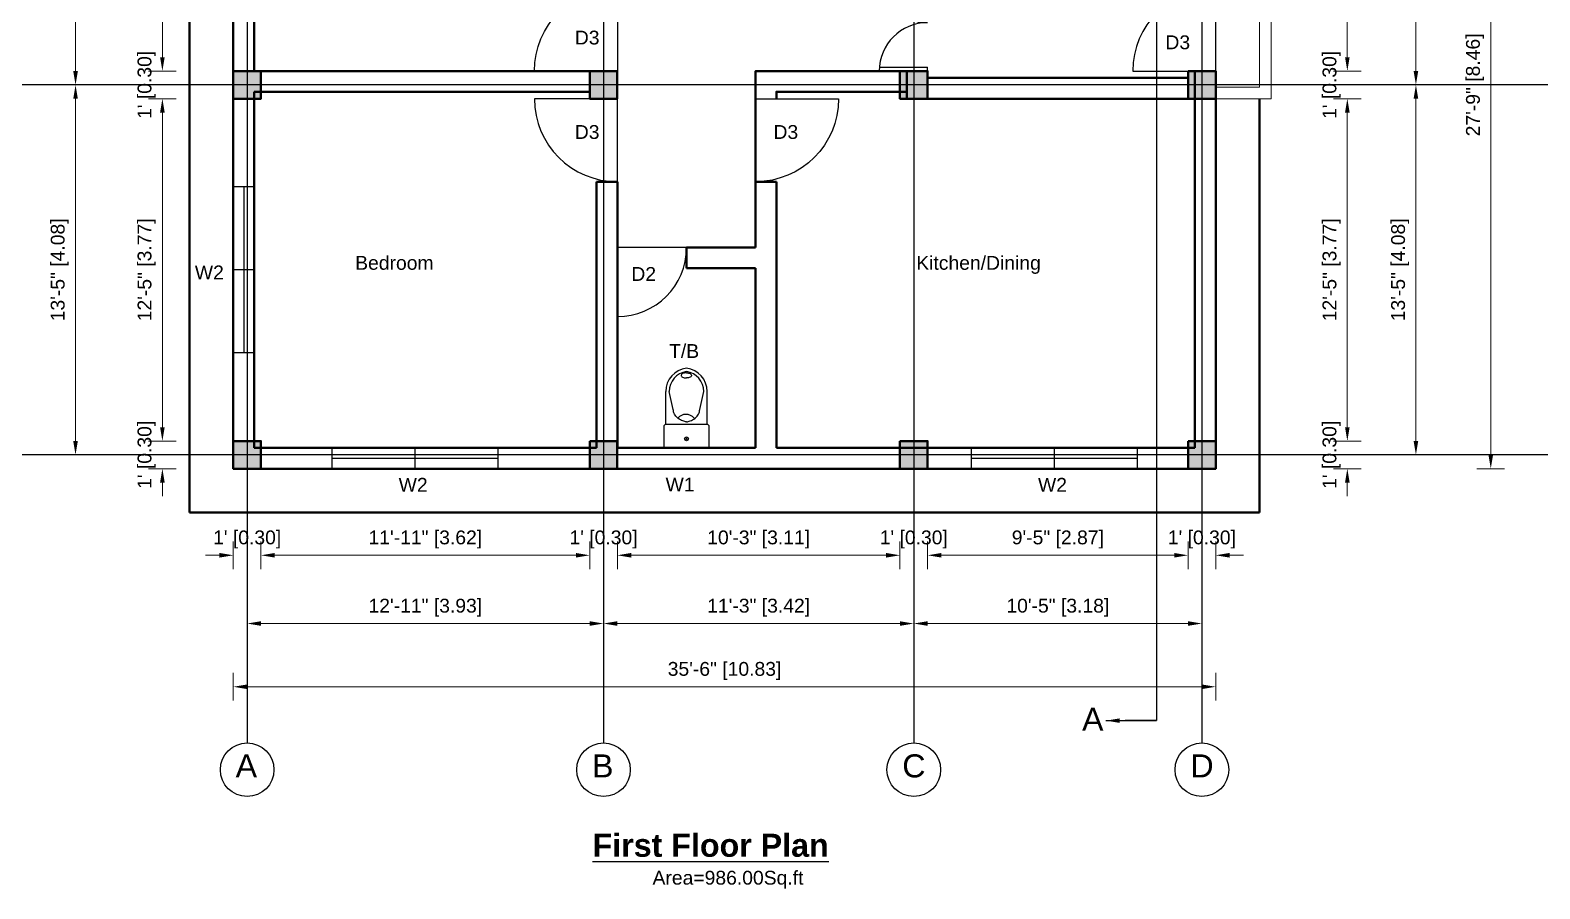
# Model space of a CAD drawing. Header units: feet. Extents: x 28652 to 66086, y -6769 to -640.
# Drawn here: x 45608 to 46263, y -1691 to -1319 of the extents above; entities that cross this region are included whole.
import ezdxf

# ---------------------------------------------------------------- set-up
doc = ezdxf.new("R2010")
doc.units = ezdxf.units.FT
doc.header["$LTSCALE"] = 50
doc.header["$MEASUREMENT"] = 0
doc.header["$PDMODE"] = 34
doc.linetypes.add('CENTER', pattern=[2, 1.25, -0.25, 0.25, -0.25])
for name, color, linetype in [('CL', 253, 'CENTER'), ('Door & Windows', 92, 'Continuous'), ('Hatch', 30, 'Continuous'), ('Section', 4, 'Continuous'), ('Text', 7, 'Continuous'), ('Utensils', 35, 'Continuous')]:
    doc.layers.add(name, color=color, linetype=linetype)
for name, color, linetype, lineweight in [('COLUMN', 145, 'Continuous', 40), ('DIMENSION', 142, 'Continuous', 13), ('stair', 140, 'Continuous', 18), ('wall', 6, 'Continuous', 40)]:
    doc.layers.add(name, color=color, linetype=linetype, lineweight=lineweight)
doc.styles.add('1@100', font='arial.ttf', dxfattribs={"height": 6})
doc.styles.add('1@1000', font='arial.ttf', dxfattribs={"height": 60})
doc.styles.add('dimension', font='arial.ttf')
doc.dimstyles.new('1@100', dxfattribs={"dimscale": 0.1, "dimtxt": 60, "dimasz": 60, "dimexe": 60, "dimexo": 0, "dimgap": 30, "dimtad": 1, "dimdec": 0, "dimzin": 0, "dimdsep": 46, "dimlunit": 4, "dimtxsty": 'dimension', "dimcen": 0, "dimclrd": 256, "dimclre": 256, "dimclrt": 256, "dimadec": 0, "dimazin": 0, "dimtfac": 1, "dimtdec": 0, "dimtix": 1, "dimtofl": 0, "dimtmove": 0, "dimatfit": 3, "dimfxl": 60, "dimfxlon": 1, "dimtfillclr": 256, "dimtolj": 1, "dimtzin": 0, "dimlwd": -1, "dimlwe": -1, "dimarcsym": 0})

# ---------------------------------------------------------------- blocks, each defined once
blk = doc.blocks.new('column')
at = {"layer": 'Hatch'}
h = blk.add_hatch(color=256, dxfattribs=at)
h.dxf.hatch_style = 1
h.paths.add_polyline_path([(5267.64, 489.18), (5279.64, 489.18), (5279.64, 501.18), (5267.64, 501.18)])
at = {"layer": 'COLUMN'}
blk.add_lwpolyline([(5267.64, 501.18), (5279.64, 501.18), (5279.64, 489.18), (5267.64, 489.18)], close=True, dxfattribs=at)
blk = doc.blocks.new('*D215')
at = {"layer": 'Defpoints', "color": 0, "transparency": 16777216}
for p in [(45665.56, -1496.94), (45696.34, -1496.94), (45696.34, -1508.94)]:
    blk.add_point(p, dxfattribs=at)
at = {"layer": 'DIMENSION', "transparency": 16777216}
for p, q in [((45665.56, -1490.94), (45665.56, -1484.94)), ((45671.56, -1496.94), (45659.56, -1496.94)), ((45671.56, -1508.94), (45659.56, -1508.94)), ((45665.56, -1514.94), (45665.56, -1520.94))]:
    blk.add_line(p, q, dxfattribs=at)
for points in [[(45664.56, -1490.94), (45666.56, -1490.94), (45665.56, -1496.94)], [(45664.56, -1514.94), (45666.56, -1514.94), (45665.56, -1508.94)]]:
    blk.add_solid(points, dxfattribs=at)
at = {"layer": 'DIMENSION', "transparency": 16777216, "insert": (45658.71, -1502.94), "char_height": 6, "attachment_point": 5, "rotation": 90, "style": 'dimension'}
blk.add_mtext("\\A1;1' [0.30]", dxfattribs=at)
blk = doc.blocks.new('*D216')
at = {"layer": 'Defpoints', "color": 0, "transparency": 16777216}
for p in [(45665.56, -1348.41), (45696.34, -1348.41), (45696.34, -1496.94)]:
    blk.add_point(p, dxfattribs=at)
at = {"layer": 'DIMENSION', "transparency": 16777216}
for p, q in [((45671.56, -1348.41), (45659.56, -1348.41)), ((45665.56, -1490.94), (45665.56, -1354.41)), ((45671.56, -1496.94), (45659.56, -1496.94))]:
    blk.add_line(p, q, dxfattribs=at)
for points in [[(45664.56, -1354.41), (45666.56, -1354.41), (45665.56, -1348.41)], [(45664.56, -1490.94), (45666.56, -1490.94), (45665.56, -1496.94)]]:
    blk.add_solid(points, dxfattribs=at)
at = {"layer": 'DIMENSION', "transparency": 16777216, "insert": (45658.71, -1422.67), "char_height": 6, "attachment_point": 5, "rotation": 90, "style": 'dimension'}
blk.add_mtext('\\A1;12\'-5" [3.77]', dxfattribs=at)
blk = doc.blocks.new('*D217')
at = {"layer": 'Defpoints', "color": 0, "transparency": 16777216}
for p in [(45665.56, -1336.41), (45696.34, -1336.41), (45696.34, -1348.41)]:
    blk.add_point(p, dxfattribs=at)
at = {"layer": 'DIMENSION', "transparency": 16777216}
for p, q in [((45665.56, -1330.41), (45665.56, -1324.41)), ((45671.56, -1336.41), (45659.56, -1336.41)), ((45671.56, -1348.41), (45659.56, -1348.41)), ((45665.56, -1354.41), (45665.56, -1360.41))]:
    blk.add_line(p, q, dxfattribs=at)
for points in [[(45664.56, -1330.41), (45666.56, -1330.41), (45665.56, -1336.41)], [(45664.56, -1354.41), (45666.56, -1354.41), (45665.56, -1348.41)]]:
    blk.add_solid(points, dxfattribs=at)
at = {"layer": 'DIMENSION', "transparency": 16777216, "insert": (45658.71, -1342.41), "char_height": 6, "attachment_point": 5, "rotation": 90, "style": 'dimension'}
blk.add_mtext("\\A1;1' [0.30]", dxfattribs=at)
blk = doc.blocks.new('*D218')
at = {"layer": 'Defpoints', "color": 0, "transparency": 16777216}
for p in [(45665.56, -1187.88), (45696.34, -1187.88), (45696.34, -1336.41)]:
    blk.add_point(p, dxfattribs=at)
at = {"layer": 'DIMENSION', "transparency": 16777216}
for p, q in [((45671.56, -1187.88), (45659.56, -1187.88)), ((45665.56, -1330.41), (45665.56, -1193.88)), ((45671.56, -1336.41), (45659.56, -1336.41))]:
    blk.add_line(p, q, dxfattribs=at)
for points in [[(45664.56, -1193.88), (45666.56, -1193.88), (45665.56, -1187.88)], [(45664.56, -1330.41), (45666.56, -1330.41), (45665.56, -1336.41)]]:
    blk.add_solid(points, dxfattribs=at)
at = {"layer": 'DIMENSION', "transparency": 16777216, "insert": (45658.71, -1262.14), "char_height": 6, "attachment_point": 5, "rotation": 90, "style": 'dimension'}
blk.add_mtext('\\A1;12\'-5" [3.77]', dxfattribs=at)
blk = doc.blocks.new('*D231')
at = {"layer": 'Defpoints', "color": 0, "transparency": 16777216}
for p in [(45627.89, -1342.41), (45696.34, -1342.41), (45696.34, -1502.94)]:
    blk.add_point(p, dxfattribs=at)
at = {"layer": 'DIMENSION', "transparency": 16777216}
for p, q in [((45633.89, -1342.41), (45621.89, -1342.41)), ((45627.89, -1496.94), (45627.89, -1348.41)), ((45633.89, -1502.94), (45621.89, -1502.94))]:
    blk.add_line(p, q, dxfattribs=at)
for points in [[(45626.89, -1348.41), (45628.89, -1348.41), (45627.89, -1342.41)], [(45626.89, -1496.94), (45628.89, -1496.94), (45627.89, -1502.94)]]:
    blk.add_solid(points, dxfattribs=at)
at = {"layer": 'DIMENSION', "transparency": 16777216, "insert": (45621.04, -1422.67), "char_height": 6, "attachment_point": 5, "rotation": 90, "style": 'dimension'}
blk.add_mtext('\\A1;13\'-5" [4.08]', dxfattribs=at)
blk = doc.blocks.new('*D232')
at = {"layer": 'Defpoints', "color": 0, "transparency": 16777216}
for p in [(45627.89, -1181.88), (45696.34, -1181.88), (45696.34, -1342.41)]:
    blk.add_point(p, dxfattribs=at)
at = {"layer": 'DIMENSION', "transparency": 16777216}
for p, q in [((45633.89, -1181.88), (45621.89, -1181.88)), ((45627.89, -1336.41), (45627.89, -1187.88)), ((45633.89, -1342.41), (45621.89, -1342.41))]:
    blk.add_line(p, q, dxfattribs=at)
for points in [[(45626.89, -1187.88), (45628.89, -1187.88), (45627.89, -1181.88)], [(45626.89, -1336.41), (45628.89, -1336.41), (45627.89, -1342.41)]]:
    blk.add_solid(points, dxfattribs=at)
at = {"layer": 'DIMENSION', "transparency": 16777216, "insert": (45621.04, -1262.14), "char_height": 6, "attachment_point": 5, "rotation": 90, "style": 'dimension'}
blk.add_mtext('\\A1;13\'-5" [4.08]', dxfattribs=at)
blk = doc.blocks.new('*D233')
at = {"layer": 'Defpoints', "color": 0, "transparency": 16777216}
for p in [(45702.34, -1175.88), (45598.05, -1508.94), (45702.34, -1508.94)]:
    blk.add_point(p, dxfattribs=at)
at = {"layer": 'DIMENSION', "transparency": 16777216}
for p, q in [((45604.05, -1175.88), (45592.05, -1175.88)), ((45598.05, -1181.88), (45598.05, -1502.94)), ((45604.05, -1508.94), (45592.05, -1508.94))]:
    blk.add_line(p, q, dxfattribs=at)
for points in [[(45597.05, -1181.88), (45599.05, -1181.88), (45598.05, -1175.88)], [(45597.05, -1502.94), (45599.05, -1502.94), (45598.05, -1508.94)]]:
    blk.add_solid(points, dxfattribs=at)
at = {"layer": 'DIMENSION', "transparency": 16777216, "insert": (45591.2, -1342.41), "char_height": 6, "attachment_point": 5, "rotation": 90, "style": 'dimension'}
blk.add_mtext('\\A1;27\'-9" [8.46]', dxfattribs=at)
blk = doc.blocks.new('*D235')
at = {"layer": 'Defpoints', "color": 0, "transparency": 16777216}
for p in [(46122.57, -1187.88), (46122.57, -1336.41), (46179.67, -1336.41)]:
    blk.add_point(p, dxfattribs=at)
at = {"layer": 'DIMENSION', "transparency": 16777216}
for p, q in [((46173.67, -1187.88), (46185.67, -1187.88)), ((46179.67, -1193.88), (46179.67, -1330.41)), ((46173.67, -1336.41), (46185.67, -1336.41))]:
    blk.add_line(p, q, dxfattribs=at)
for points in [[(46178.67, -1193.88), (46180.67, -1193.88), (46179.67, -1187.88)], [(46178.67, -1330.41), (46180.67, -1330.41), (46179.67, -1336.41)]]:
    blk.add_solid(points, dxfattribs=at)
at = {"layer": 'DIMENSION', "transparency": 16777216, "insert": (46172.82, -1262.14), "char_height": 6, "attachment_point": 5, "rotation": 90, "style": 'dimension'}
blk.add_mtext('\\A1;12\'-5" [3.77]', dxfattribs=at)
blk = doc.blocks.new('*D236')
at = {"layer": 'Defpoints', "color": 0, "transparency": 16777216}
for p in [(46122.57, -1336.41), (46122.57, -1348.41), (46179.67, -1348.41)]:
    blk.add_point(p, dxfattribs=at)
at = {"layer": 'DIMENSION', "transparency": 16777216}
for p, q in [((46179.67, -1330.41), (46179.67, -1324.41)), ((46173.67, -1336.41), (46185.67, -1336.41)), ((46173.67, -1348.41), (46185.67, -1348.41)), ((46179.67, -1354.41), (46179.67, -1360.41))]:
    blk.add_line(p, q, dxfattribs=at)
for points in [[(46178.67, -1330.41), (46180.67, -1330.41), (46179.67, -1336.41)], [(46178.67, -1354.41), (46180.67, -1354.41), (46179.67, -1348.41)]]:
    blk.add_solid(points, dxfattribs=at)
at = {"layer": 'DIMENSION', "transparency": 16777216, "insert": (46172.82, -1342.41), "char_height": 6, "attachment_point": 5, "rotation": 90, "style": 'dimension'}
blk.add_mtext("\\A1;1' [0.30]", dxfattribs=at)
blk = doc.blocks.new('*D237')
at = {"layer": 'Defpoints', "color": 0, "transparency": 16777216}
for p in [(46122.57, -1348.41), (46122.57, -1496.94), (46179.67, -1496.94)]:
    blk.add_point(p, dxfattribs=at)
at = {"layer": 'DIMENSION', "transparency": 16777216}
for p, q in [((46173.67, -1348.41), (46185.67, -1348.41)), ((46179.67, -1354.41), (46179.67, -1490.94)), ((46173.67, -1496.94), (46185.67, -1496.94))]:
    blk.add_line(p, q, dxfattribs=at)
for points in [[(46178.67, -1354.41), (46180.67, -1354.41), (46179.67, -1348.41)], [(46178.67, -1490.94), (46180.67, -1490.94), (46179.67, -1496.94)]]:
    blk.add_solid(points, dxfattribs=at)
at = {"layer": 'DIMENSION', "transparency": 16777216, "insert": (46172.82, -1422.67), "char_height": 6, "attachment_point": 5, "rotation": 90, "style": 'dimension'}
blk.add_mtext('\\A1;12\'-5" [3.77]', dxfattribs=at)
blk = doc.blocks.new('*D238')
at = {"layer": 'Defpoints', "color": 0, "transparency": 16777216}
for p in [(46122.57, -1496.94), (46122.57, -1508.94), (46179.67, -1508.94)]:
    blk.add_point(p, dxfattribs=at)
at = {"layer": 'DIMENSION', "transparency": 16777216}
for p, q in [((46179.67, -1490.94), (46179.67, -1484.94)), ((46173.67, -1496.94), (46185.67, -1496.94)), ((46173.67, -1508.94), (46185.67, -1508.94)), ((46179.67, -1514.94), (46179.67, -1520.94))]:
    blk.add_line(p, q, dxfattribs=at)
for points in [[(46178.67, -1490.94), (46180.67, -1490.94), (46179.67, -1496.94)], [(46178.67, -1514.94), (46180.67, -1514.94), (46179.67, -1508.94)]]:
    blk.add_solid(points, dxfattribs=at)
at = {"layer": 'DIMENSION', "transparency": 16777216, "insert": (46172.82, -1502.94), "char_height": 6, "attachment_point": 5, "rotation": 90, "style": 'dimension'}
blk.add_mtext("\\A1;1' [0.30]", dxfattribs=at)
blk = doc.blocks.new('*D239')
at = {"layer": 'Defpoints', "color": 0, "transparency": 16777216}
for p in [(46122.57, -1342.41), (46209.43, -1342.41), (46122.57, -1502.94)]:
    blk.add_point(p, dxfattribs=at)
at = {"layer": 'DIMENSION', "transparency": 16777216}
for p, q in [((46203.43, -1342.41), (46215.43, -1342.41)), ((46209.43, -1496.94), (46209.43, -1348.41)), ((46203.43, -1502.94), (46215.43, -1502.94))]:
    blk.add_line(p, q, dxfattribs=at)
for points in [[(46208.43, -1348.41), (46210.43, -1348.41), (46209.43, -1342.41)], [(46208.43, -1496.94), (46210.43, -1496.94), (46209.43, -1502.94)]]:
    blk.add_solid(points, dxfattribs=at)
at = {"layer": 'DIMENSION', "transparency": 16777216, "insert": (46202.59, -1422.67), "char_height": 6, "attachment_point": 5, "rotation": 90, "style": 'dimension'}
blk.add_mtext('\\A1;13\'-5" [4.08]', dxfattribs=at)
blk = doc.blocks.new('*D240')
at = {"layer": 'Defpoints', "color": 0, "transparency": 16777216}
for p in [(46122.57, -1181.88), (46209.43, -1181.88), (46122.57, -1342.41)]:
    blk.add_point(p, dxfattribs=at)
at = {"layer": 'DIMENSION', "transparency": 16777216}
for p, q in [((46203.43, -1181.88), (46215.43, -1181.88)), ((46209.43, -1336.41), (46209.43, -1187.88)), ((46203.43, -1342.41), (46215.43, -1342.41))]:
    blk.add_line(p, q, dxfattribs=at)
for points in [[(46208.43, -1187.88), (46210.43, -1187.88), (46209.43, -1181.88)], [(46208.43, -1336.41), (46210.43, -1336.41), (46209.43, -1342.41)]]:
    blk.add_solid(points, dxfattribs=at)
at = {"layer": 'DIMENSION', "transparency": 16777216, "insert": (46202.59, -1262.14), "char_height": 6, "attachment_point": 5, "rotation": 90, "style": 'dimension'}
blk.add_mtext('\\A1;13\'-5" [4.08]', dxfattribs=at)
blk = doc.blocks.new('*D56')
at = {"layer": 'Defpoints', "color": 0, "transparency": 16777216}
for p in [(46122.57, -1175.88), (46122.57, -1508.94), (46241.92, -1508.94)]:
    blk.add_point(p, dxfattribs=at)
at = {"layer": 'DIMENSION', "transparency": 16777216}
for p, q in [((46235.92, -1175.88), (46247.92, -1175.88)), ((46241.92, -1181.88), (46241.92, -1502.94)), ((46235.92, -1508.94), (46247.92, -1508.94))]:
    blk.add_line(p, q, dxfattribs=at)
for points in [[(46240.92, -1181.88), (46242.92, -1181.88), (46241.92, -1175.88)], [(46240.92, -1502.94), (46242.92, -1502.94), (46241.92, -1508.94)]]:
    blk.add_solid(points, dxfattribs=at)
at = {"layer": 'DIMENSION', "transparency": 16777216, "insert": (46235.07, -1342.41), "char_height": 6, "attachment_point": 5, "rotation": 90, "style": 'dimension'}
blk.add_mtext('\\A1;27\'-9" [8.46]', dxfattribs=at)
blk = doc.blocks.new('*D241')
at = {"layer": 'Defpoints', "color": 0, "transparency": 16777216}
for p in [(46110.57, -1508.94), (46122.57, -1508.94), (46110.57, -1546.51)]:
    blk.add_point(p, dxfattribs=at)
at = {"layer": 'DIMENSION', "transparency": 16777216}
for p, q in [((46110.57, -1540.51), (46110.57, -1552.51)), ((46122.57, -1540.51), (46122.57, -1552.51)), ((46104.57, -1546.51), (46098.57, -1546.51)), ((46128.57, -1546.51), (46134.57, -1546.51))]:
    blk.add_line(p, q, dxfattribs=at)
for points in [[(46104.57, -1545.51), (46104.57, -1547.51), (46110.57, -1546.51)], [(46128.57, -1545.51), (46128.57, -1547.51), (46122.57, -1546.51)]]:
    blk.add_solid(points, dxfattribs=at)
at = {"layer": 'DIMENSION', "transparency": 16777216, "insert": (46116.57, -1539.67), "char_height": 6, "attachment_point": 5, "style": 'dimension'}
blk.add_mtext("\\A1;1' [0.30]", dxfattribs=at)
blk = doc.blocks.new('*D242')
at = {"layer": 'Defpoints', "color": 0, "transparency": 16777216}
for p in [(45997.57, -1508.94), (46110.57, -1508.94), (45997.57, -1546.51)]:
    blk.add_point(p, dxfattribs=at)
at = {"layer": 'DIMENSION', "transparency": 16777216}
for p, q in [((45997.57, -1540.51), (45997.57, -1552.51)), ((46110.57, -1540.51), (46110.57, -1552.51)), ((46104.57, -1546.51), (46003.57, -1546.51))]:
    blk.add_line(p, q, dxfattribs=at)
for points in [[(46003.57, -1545.51), (46003.57, -1547.51), (45997.57, -1546.51)], [(46104.57, -1545.51), (46104.57, -1547.51), (46110.57, -1546.51)]]:
    blk.add_solid(points, dxfattribs=at)
at = {"layer": 'DIMENSION', "transparency": 16777216, "insert": (46054.07, -1539.67), "char_height": 6, "attachment_point": 5, "style": 'dimension'}
blk.add_mtext('\\A1;9\'-5" [2.87]', dxfattribs=at)
blk = doc.blocks.new('*D243')
at = {"layer": 'Defpoints', "color": 0, "transparency": 16777216}
for p in [(45985.57, -1508.94), (45997.57, -1508.94), (45985.57, -1546.51)]:
    blk.add_point(p, dxfattribs=at)
at = {"layer": 'DIMENSION', "transparency": 16777216}
for p, q in [((45985.57, -1540.51), (45985.57, -1552.51)), ((45997.57, -1540.51), (45997.57, -1552.51)), ((45979.57, -1546.51), (45973.57, -1546.51)), ((46003.57, -1546.51), (46009.57, -1546.51))]:
    blk.add_line(p, q, dxfattribs=at)
for points in [[(45979.57, -1545.51), (45979.57, -1547.51), (45985.57, -1546.51)], [(46003.57, -1545.51), (46003.57, -1547.51), (45997.57, -1546.51)]]:
    blk.add_solid(points, dxfattribs=at)
at = {"layer": 'DIMENSION', "transparency": 16777216, "insert": (45991.57, -1539.67), "char_height": 6, "attachment_point": 5, "style": 'dimension'}
blk.add_mtext("\\A1;1' [0.30]", dxfattribs=at)
blk = doc.blocks.new('*D244')
at = {"layer": 'Defpoints', "color": 0, "transparency": 16777216}
for p in [(45862.96, -1508.94), (45985.57, -1508.94), (45862.96, -1546.51)]:
    blk.add_point(p, dxfattribs=at)
at = {"layer": 'DIMENSION', "transparency": 16777216}
for p, q in [((45862.96, -1540.51), (45862.96, -1552.51)), ((45985.57, -1540.51), (45985.57, -1552.51)), ((45979.57, -1546.51), (45868.96, -1546.51))]:
    blk.add_line(p, q, dxfattribs=at)
for points in [[(45868.96, -1545.51), (45868.96, -1547.51), (45862.96, -1546.51)], [(45979.57, -1545.51), (45979.57, -1547.51), (45985.57, -1546.51)]]:
    blk.add_solid(points, dxfattribs=at)
at = {"layer": 'DIMENSION', "transparency": 16777216, "insert": (45924.27, -1539.67), "char_height": 6, "attachment_point": 5, "style": 'dimension'}
blk.add_mtext('\\A1;10\'-3" [3.11]', dxfattribs=at)
blk = doc.blocks.new('*D245')
at = {"layer": 'Defpoints', "color": 0, "transparency": 16777216}
for p in [(45850.96, -1508.94), (45862.96, -1508.94), (45850.96, -1546.51)]:
    blk.add_point(p, dxfattribs=at)
at = {"layer": 'DIMENSION', "transparency": 16777216}
for p, q in [((45850.96, -1540.51), (45850.96, -1552.51)), ((45862.96, -1540.51), (45862.96, -1552.51)), ((45844.96, -1546.51), (45838.96, -1546.51)), ((45868.96, -1546.51), (45874.96, -1546.51))]:
    blk.add_line(p, q, dxfattribs=at)
for points in [[(45844.96, -1545.51), (45844.96, -1547.51), (45850.96, -1546.51)], [(45868.96, -1545.51), (45868.96, -1547.51), (45862.96, -1546.51)]]:
    blk.add_solid(points, dxfattribs=at)
at = {"layer": 'DIMENSION', "transparency": 16777216, "insert": (45856.96, -1539.67), "char_height": 6, "attachment_point": 5, "style": 'dimension'}
blk.add_mtext("\\A1;1' [0.30]", dxfattribs=at)
blk = doc.blocks.new('*D246')
at = {"layer": 'Defpoints', "color": 0, "transparency": 16777216}
for p in [(45708.34, -1508.94), (45850.96, -1508.94), (45708.34, -1546.51)]:
    blk.add_point(p, dxfattribs=at)
at = {"layer": 'DIMENSION', "transparency": 16777216}
for p, q in [((45708.34, -1540.51), (45708.34, -1552.51)), ((45850.96, -1540.51), (45850.96, -1552.51)), ((45844.96, -1546.51), (45714.34, -1546.51))]:
    blk.add_line(p, q, dxfattribs=at)
for points in [[(45714.34, -1545.51), (45714.34, -1547.51), (45708.34, -1546.51)], [(45844.96, -1545.51), (45844.96, -1547.51), (45850.96, -1546.51)]]:
    blk.add_solid(points, dxfattribs=at)
at = {"layer": 'DIMENSION', "transparency": 16777216, "insert": (45779.65, -1539.67), "char_height": 6, "attachment_point": 5, "style": 'dimension'}
blk.add_mtext('\\A1;11\'-11" [3.62]', dxfattribs=at)
blk = doc.blocks.new('*D247')
at = {"layer": 'Defpoints', "color": 0, "transparency": 16777216}
for p in [(45696.34, -1508.94), (45708.34, -1508.94), (45696.34, -1546.51)]:
    blk.add_point(p, dxfattribs=at)
at = {"layer": 'DIMENSION', "transparency": 16777216}
for p, q in [((45696.34, -1540.51), (45696.34, -1552.51)), ((45708.34, -1540.51), (45708.34, -1552.51)), ((45690.34, -1546.51), (45684.34, -1546.51)), ((45714.34, -1546.51), (45720.34, -1546.51))]:
    blk.add_line(p, q, dxfattribs=at)
for points in [[(45690.34, -1545.51), (45690.34, -1547.51), (45696.34, -1546.51)], [(45714.34, -1545.51), (45714.34, -1547.51), (45708.34, -1546.51)]]:
    blk.add_solid(points, dxfattribs=at)
at = {"layer": 'DIMENSION', "transparency": 16777216, "insert": (45702.34, -1539.67), "char_height": 6, "attachment_point": 5, "style": 'dimension'}
blk.add_mtext("\\A1;1' [0.30]", dxfattribs=at)
blk = doc.blocks.new('*D248')
at = {"layer": 'Defpoints', "color": 0, "transparency": 16777216}
for p in [(45702.34, -1508.94), (45856.96, -1508.94), (45856.96, -1576.14)]:
    blk.add_point(p, dxfattribs=at)
at = {"layer": 'DIMENSION', "transparency": 16777216}
for p, q in [((45702.34, -1570.14), (45702.34, -1582.14)), ((45856.96, -1570.14), (45856.96, -1582.14)), ((45708.34, -1576.14), (45850.96, -1576.14))]:
    blk.add_line(p, q, dxfattribs=at)
for points in [[(45708.34, -1575.14), (45708.34, -1577.14), (45702.34, -1576.14)], [(45850.96, -1575.14), (45850.96, -1577.14), (45856.96, -1576.14)]]:
    blk.add_solid(points, dxfattribs=at)
at = {"layer": 'DIMENSION', "transparency": 16777216, "insert": (45779.65, -1569.29), "char_height": 6, "attachment_point": 5, "style": 'dimension'}
blk.add_mtext('\\A1;12\'-11" [3.93]', dxfattribs=at)
blk = doc.blocks.new('*D249')
at = {"layer": 'Defpoints', "color": 0, "transparency": 16777216}
for p in [(45856.96, -1508.94), (45991.57, -1508.94), (45991.57, -1576.14)]:
    blk.add_point(p, dxfattribs=at)
at = {"layer": 'DIMENSION', "transparency": 16777216}
for p, q in [((45856.96, -1570.14), (45856.96, -1582.14)), ((45991.57, -1570.14), (45991.57, -1582.14)), ((45862.96, -1576.14), (45985.57, -1576.14))]:
    blk.add_line(p, q, dxfattribs=at)
for points in [[(45862.96, -1575.14), (45862.96, -1577.14), (45856.96, -1576.14)], [(45985.57, -1575.14), (45985.57, -1577.14), (45991.57, -1576.14)]]:
    blk.add_solid(points, dxfattribs=at)
at = {"layer": 'DIMENSION', "transparency": 16777216, "insert": (45924.27, -1569.29), "char_height": 6, "attachment_point": 5, "style": 'dimension'}
blk.add_mtext('\\A1;11\'-3" [3.42]', dxfattribs=at)
blk = doc.blocks.new('*D250')
at = {"layer": 'Defpoints', "color": 0, "transparency": 16777216}
for p in [(45991.57, -1508.94), (46116.57, -1508.94), (46116.57, -1576.14)]:
    blk.add_point(p, dxfattribs=at)
at = {"layer": 'DIMENSION', "transparency": 16777216}
for p, q in [((45991.57, -1570.14), (45991.57, -1582.14)), ((46116.57, -1570.14), (46116.57, -1582.14)), ((45997.57, -1576.14), (46110.57, -1576.14))]:
    blk.add_line(p, q, dxfattribs=at)
for points in [[(45997.57, -1575.14), (45997.57, -1577.14), (45991.57, -1576.14)], [(46110.57, -1575.14), (46110.57, -1577.14), (46116.57, -1576.14)]]:
    blk.add_solid(points, dxfattribs=at)
at = {"layer": 'DIMENSION', "transparency": 16777216, "insert": (46054.07, -1569.29), "char_height": 6, "attachment_point": 5, "style": 'dimension'}
blk.add_mtext('\\A1;10\'-5" [3.18]', dxfattribs=at)
blk = doc.blocks.new('*D57')
at = {"layer": 'Defpoints', "color": 0, "transparency": 16777216}
for p in [(45696.34, -1508.94), (46122.57, -1508.94), (46122.57, -1603.57)]:
    blk.add_point(p, dxfattribs=at)
at = {"layer": 'DIMENSION', "transparency": 16777216}
for p, q in [((45696.34, -1597.57), (45696.34, -1609.57)), ((46122.57, -1597.57), (46122.57, -1609.57)), ((45702.34, -1603.57), (46116.57, -1603.57))]:
    blk.add_line(p, q, dxfattribs=at)
for points in [[(45702.34, -1602.57), (45702.34, -1604.57), (45696.34, -1603.57)], [(46116.57, -1602.57), (46116.57, -1604.57), (46122.57, -1603.57)]]:
    blk.add_solid(points, dxfattribs=at)
at = {"layer": 'DIMENSION', "transparency": 16777216, "insert": (45909.46, -1596.72), "char_height": 6, "attachment_point": 5, "style": 'dimension'}
blk.add_mtext('\\A1;35\'-6" [10.83]', dxfattribs=at)
blk = doc.blocks.new('d1')
at = {"layer": 'Door & Windows'}
for p, q in [((9976.31, 316.23), (9976.31, 292.23)), ((9978.31, 316.23), (9978.31, 292.23)), ((10022.31, 316.23), (10022.31, 292.23)), ((10024.31, 316.23), (10024.31, 292.23))]:
    blk.add_line(p, q, dxfattribs=at)
for points in [[(9976.31, 316.23), (9976.31, 292.23), (9978.31, 292.23)], [(10024.31, 292.23), (10022.31, 292.23)]]:
    blk.add_lwpolyline(points, dxfattribs=at)
for centre, start, end in [((9976.31, 292.23), 0, 90), ((10024.31, 292.23), 90, 180)]:
    blk.add_arc(centre, 24, start, end, dxfattribs=at)
blk = doc.blocks.new('D2')
at = {"layer": 'Door & Windows'}
for p, q in [((10005.15, 378.11), (10005.15, 348.11)), ((10005.15, 348.11), (10035.15, 348.11))]:
    blk.add_line(p, q, dxfattribs=at)
blk.add_arc((10005.15, 348.11), 30, 0, 90, dxfattribs=at)
blk = doc.blocks.new('W2')
at = {"layer": 'Door & Windows'}
for p, q in [((10255.99, 444.52), (10246.99, 444.52)), ((10251.49, 444.52), (10251.49, 372.52)), ((10255.99, 408.52), (10246.99, 408.52)), ((10255.99, 372.52), (10246.99, 372.52))]:
    blk.add_line(p, q, dxfattribs=at)
blk = doc.blocks.new('A$C051A4A38')
for p, q in [((18, 493), (18, 205)), ((382, 493), (382, 205)), ((84, 361), (48, 205)), ((316, 361), (352, 205))]:
    blk.add_line(p, q)
blk.add_lwpolyline([(377, 700), (23, 700, 0.414214), (0, 677), (0, 516, 0.414214), (23, 493), (377, 493, 0.414214), (400, 516), (400, 677, 0.414214)], format="xyb", close=True)
for points in [[(200, 471, 0.046371), (169, 463, 0.088923), (125, 439, 0.104957), (94, 402, 0.120011), (84, 361, 0.120011)], [(200, 471, -0.046371), (231, 463, -0.088923), (275, 439, -0.104957), (306, 402, -0.120011), (316, 361, -0.120011)], [(201, 41, -0.049911), (183, 43, -0.063732), (169, 48, -0.103622), (158, 56, -0.177768), (155, 64, -0.177768), (158, 71, -0.103622), (169, 80, -0.063732), (183, 84, -0.049911), (201, 86, -0.049911)], [(201, 41, 0.049911), (220, 43, 0.063732), (234, 48, 0.103622), (245, 56, 0.177768), (247, 64, 0.177768), (245, 71, 0.103622), (234, 80, 0.063732), (220, 84, 0.049911), (201, 86, 0.049911)]]:
    blk.add_lwpolyline(points, format="xyb")
for radius in [17.2, 5.75]:
    blk.add_circle((200, 620), radius)
for centre, radius, start, end in [((203, 493), 87.7, 218.0102, 270.9041), ((206, 493), 87.7, 269.0959, 321.9898), ((225, 205), 207, 180, 263.1637), ((225, 205), 177, 180, 261.9966), ((175, 205), 177, 278.0034, 0), ((175, 205), 207, 276.8363, 0)]:
    blk.add_arc(centre, radius, start, end)

msp = doc.modelspace()

# ---------------------------------------------------------------- linework, layer by layer
for p, q in [((45985.57, -1336.41), (45997.57, -1336.41)), ((45853.96, -1348.41), (45862.96, -1348.41)), ((46122.57, -1348.41), (46113.57, -1348.41))]:
    msp.add_line(p, q)
at = {"layer": 'CL', "ltscale": 25}
for p, q in [((45702.34, -1043.98), (45702.34, -1627.93)), ((45856.96, -1043.98), (45856.96, -1627.93)), ((45991.57, -1043.98), (45991.57, -1627.93)), ((46116.57, -1043.98), (46116.57, -1627.93)), ((46278.45, -1342.41), (45539.02, -1342.41)), ((46278.45, -1502.94), (45539.02, -1502.94))]:
    msp.add_line(p, q, dxfattribs=at)
at = {"layer": 'Section'}
msp.add_lwpolyline([(46085.89, -1062.51), (46096.83, -1062.51), (46096.83, -1618.27), (46083.24, -1618.27)], dxfattribs=at)
at = {"layer": 'stair'}
for points in [[(46146.57, -1259.14), (46146.57, -1348.41), (46122.57, -1348.41)], [(46122.57, -1264.14), (46141.57, -1264.14), (46141.57, -1343.41), (46122.57, -1343.41)]]:
    msp.add_lwpolyline(points, dxfattribs=at)
at = {"layer": 'Text'}
for centre in [(45702.34, -1639.57), (45856.96, -1639.57), (45991.57, -1639.57), (46116.57, -1639.57)]:
    msp.add_circle(centre, 11.63, dxfattribs=at)
at = {"layer": 'wall'}
for p, q in [((45677.34, -1527.94), (45677.34, -1175.88)), ((45696.34, -1508.94), (45696.34, -1175.88)), ((45705.34, -1336.41), (45705.34, -1184.88)), ((45705.34, -1336.41), (45850.96, -1336.41)), ((45988.57, -1336.41), (45988.57, -1348.41)), ((45997.57, -1336.41), (45997.57, -1348.41)), ((46110.57, -1339.41), (45997.57, -1339.41)), ((45997.57, -1339.41), (45997.57, -1348.41)), ((46110.57, -1348.41), (46110.57, -1339.41)), ((46113.57, -1336.41), (46113.57, -1348.41)), ((46122.57, -1336.41), (46122.57, -1348.41)), ((45705.34, -1499.94), (45705.34, -1345.41)), ((45705.34, -1345.41), (45850.96, -1345.41)), ((46110.57, -1348.41), (45997.57, -1348.41)), ((46071.57, -1348.41), (46062.57, -1348.41)), ((46113.57, -1348.41), (46113.57, -1499.94)), ((46122.57, -1348.41), (46122.57, -1508.94)), ((46141.57, -1348.41), (46141.57, -1527.94)), ((45853.96, -1384.41), (45853.96, -1499.94)), ((45853.96, -1384.41), (45862.96, -1384.41)), ((45862.96, -1384.41), (45862.96, -1499.94)), ((45922.96, -1384.41), (45931.96, -1384.41)), ((45922.96, -1412.98), (45892.96, -1412.98)), ((45892.96, -1412.98), (45892.96, -1421.98)), ((45931.96, -1412.98), (45931.96, -1499.94)), ((45922.96, -1421.98), (45892.96, -1421.98)), ((45922.96, -1421.98), (45922.96, -1499.94)), ((45853.96, -1499.94), (45705.34, -1499.94)), ((45922.96, -1499.94), (45862.96, -1499.94)), ((46113.57, -1499.94), (45931.96, -1499.94)), ((46122.57, -1508.94), (45696.34, -1508.94)), ((46141.57, -1527.94), (45677.34, -1527.94))]:
    msp.add_line(p, q, dxfattribs=at)
for points in [[(45922.96, -1412.98), (45922.96, -1336.41), (45988.57, -1336.41)], [(45931.96, -1348.41), (45931.96, -1345.41), (45988.57, -1345.41)], [(45931.96, -1421.98), (45931.96, -1384.41)]]:
    msp.add_lwpolyline(points, dxfattribs=at)

# ---------------------------------------------------------------- block references
for name, p, xscale, yscale, zscale, rotation in [('d1', (46253.27, -10065.68), 0.874999999999977, 0.874999999999977, 0.874999999999977, 90), ('D2', (46540.3, -13342.59), 1.2, 1.2, 1.2, 89.99999999999997), ('D2', (57869.14, -930.68), 1.2, 1.2, 1.2, 180), ('D2', (33916.78, -930.68), -1.2, 1.2, 1.2, 180)]:
    msp.add_blockref(name, p, dxfattribs=dict(xscale=xscale, yscale=yscale, zscale=zscale, rotation=rotation))
at = {"xscale": -1.2, "yscale": 1.2, "zscale": 1.2}
msp.add_blockref('D2', (57869.14, -1754.14), dxfattribs=at)
for name, p in [('column', (40428.7, -1837.59)), ('column', (40583.31, -1837.59)), ('column', (40717.93, -1837.59)), ('column', (40842.93, -1837.59)), ('W2', (35449.35, -1831.19)), ('column', (40428.7, -1998.12)), ('column', (40583.31, -1998.12)), ('column', (40717.93, -1998.12)), ('column', (40842.93, -1998.12))]:
    msp.add_blockref(name, p)
for name, p, rotation in [('D2', (45514.85, 8592.17), 270), ('W2', (46183.67, -11755.93), 90), ('W2', (46461.05, -11755.93), 90)]:
    msp.add_blockref(name, p, dxfattribs=dict(rotation=rotation))
at = {"layer": 'Utensils', "xscale": 0.04945054945054945, "yscale": 0.04945054945054945, "zscale": 0.04945054945054945, "rotation": 180}
msp.add_blockref('A$C051A4A38', (45902.85, -1465.34), dxfattribs=at)

# ---------------------------------------------------------------- texts
at = {"layer": 'Text'}
for s, width, gutter_width, insert, char_height, attachment_point, style in [('D3', 85.4632, 30, (45844.5, -1324.97), 6, 7, '1@100'), ('D3', 85.4632, 30, (46100.75, -1320.93), 6, 1, '1@100'), ('D3', 85.4632, 30, (45844.5, -1359.85), 6, 1, '1@100'), ('D3', 85.4632, 30, (45941.42, -1359.85), 6, 3, '1@100'), ('W2', 73.9895, 300, (45679.65, -1420.79), 6, 1, '1@1000'), ('Bedroom', 85.4632, 30, (45749.21, -1416.63), 6, 1, '1@100'), ('Kitchen/Dining', 85.4632, 30, (45992.65, -1416.63), 6, 1, '1@100'), ('D2', 85.4632, 30, (45869.04, -1421.45), 6, 1, '1@100'), ('T/B', 85.4632, 30, (45885.4, -1454.89), 6, 1, '1@100'), ('W2', 73.9895, 300, (45768.08, -1512.94), 6, 1, '1@1000'), ('W1', 73.9895, 300, (45883.89, -1512.82), 6, 1, '1@1000'), ('W2', 73.9895, 300, (46045.47, -1512.94), 6, 1, '1@1000'), ('A', 152.0107, 300, (46064.57, -1612.67), 10, 1, '1@1000'), ('A', 152.0107, 300, (45697.34, -1632.89), 10, 1, '1@1000'), ('B', 152.0107, 300, (45851.96, -1632.89), 10, 1, '1@1000'), ('C', 152.0107, 300, (45986.58, -1632.89), 10, 1, '1@1000'), ('D', 152.0107, 300, (46111.58, -1632.89), 10, 1, '1@1000'), ('{\\fArial|b1|i0|c0|p34;\\LFirst Floor Plan}', 152.0107, 300, (45852.21, -1667.35), 10, 1, '1@1000'), ('Area=986.00Sq.ft', 73.9895, 300, (45878.23, -1683.43), 6, 1, '1@1000')]:
    msp.add_mtext_dynamic_manual_height_columns(s, width=width, gutter_width=gutter_width, heights=[0], dxfattribs=dict(at, insert=insert, char_height=char_height, attachment_point=attachment_point, style=style))

# ---------------------------------------------------------------- dimensions: what is measured, and where the dimension line sits
at = {"layer": 'DIMENSION'}
for base, p1, p2, picture, middle in [((45598.05, -1508.94), (45702.34, -1175.88), (45702.34, -1508.94), '*D233', (45591.2, -1342.41)), ((46241.92, -1508.94), (46122.57, -1175.88), (46122.57, -1508.94), '*D56', (46235.07, -1342.41)), ((45627.89, -1181.88), (45696.34, -1342.41), (45696.34, -1181.88), '*D232', (45621.04, -1262.14)), ((46209.43, -1181.88), (46122.57, -1342.41), (46122.57, -1181.88), '*D240', (46202.59, -1262.14)), ((45665.56, -1187.88), (45696.34, -1336.41), (45696.34, -1187.88), '*D218', (45658.71, -1262.14)), ((46179.67, -1336.41), (46122.57, -1187.88), (46122.57, -1336.41), '*D235', (46172.82, -1262.14)), ((45665.56, -1336.41), (45696.34, -1348.41), (45696.34, -1336.41), '*D217', (45658.71, -1342.41)), ((46179.67, -1348.41), (46122.57, -1336.41), (46122.57, -1348.41), '*D236', (46172.82, -1342.41)), ((45627.89, -1342.41), (45696.34, -1502.94), (45696.34, -1342.41), '*D231', (45621.04, -1422.67)), ((46209.43, -1342.41), (46122.57, -1502.94), (46122.57, -1342.41), '*D239', (46202.59, -1422.67)), ((45665.56, -1348.41), (45696.34, -1496.94), (45696.34, -1348.41), '*D216', (45658.71, -1422.67)), ((46179.67, -1496.94), (46122.57, -1348.41), (46122.57, -1496.94), '*D237', (46172.82, -1422.67)), ((45665.56, -1496.94), (45696.34, -1508.94), (45696.34, -1496.94), '*D215', (45658.71, -1502.94)), ((46179.67, -1508.94), (46122.57, -1496.94), (46122.57, -1508.94), '*D238', (46172.82, -1502.94))]:
    dim = msp.add_linear_dim(base=base, p1=p1, p2=p2, angle=90, dimstyle='1@100', override={"dimtmove": 1}, dxfattribs=at)
    dim.commit()
    dim.dimension.update_dxf_attribs({"geometry": picture, "text_midpoint": middle})
for base, p1, p2, picture, middle in [((45696.34, -1546.51), (45708.34, -1508.94), (45696.34, -1508.94), '*D247', (45702.34, -1539.67)), ((46122.57, -1603.57), (45696.34, -1508.94), (46122.57, -1508.94), '*D57', (45909.46, -1596.72)), ((45856.96, -1576.14), (45702.34, -1508.94), (45856.96, -1508.94), '*D248', (45779.65, -1569.29)), ((45708.34, -1546.51), (45850.96, -1508.94), (45708.34, -1508.94), '*D246', (45779.65, -1539.67)), ((45850.96, -1546.51), (45862.96, -1508.94), (45850.96, -1508.94), '*D245', (45856.96, -1539.67)), ((45991.57, -1576.14), (45856.96, -1508.94), (45991.57, -1508.94), '*D249', (45924.27, -1569.29)), ((45862.96, -1546.51), (45985.57, -1508.94), (45862.96, -1508.94), '*D244', (45924.27, -1539.67)), ((45985.57, -1546.51), (45997.57, -1508.94), (45985.57, -1508.94), '*D243', (45991.57, -1539.67)), ((46116.57, -1576.14), (45991.57, -1508.94), (46116.57, -1508.94), '*D250', (46054.07, -1569.29)), ((45997.57, -1546.51), (46110.57, -1508.94), (45997.57, -1508.94), '*D242', (46054.07, -1539.67)), ((46110.57, -1546.51), (46122.57, -1508.94), (46110.57, -1508.94), '*D241', (46116.57, -1539.67))]:
    dim = msp.add_linear_dim(base=base, p1=p1, p2=p2, dimstyle='1@100', override={"dimtmove": 1}, dxfattribs=at)
    dim.commit()
    dim.dimension.update_dxf_attribs({"geometry": picture, "text_midpoint": middle})

# ---------------------------------------------------------------- leaders
at = {"layer": 'Section'}
msp.add_leader([(46074.95, -1618.27), (46096.83, -1618.27)], dimstyle='1@100', override={"dimgap": 30, "dimtad": 0}, dxfattribs=at)

doc.saveas('drawing.dxf')
